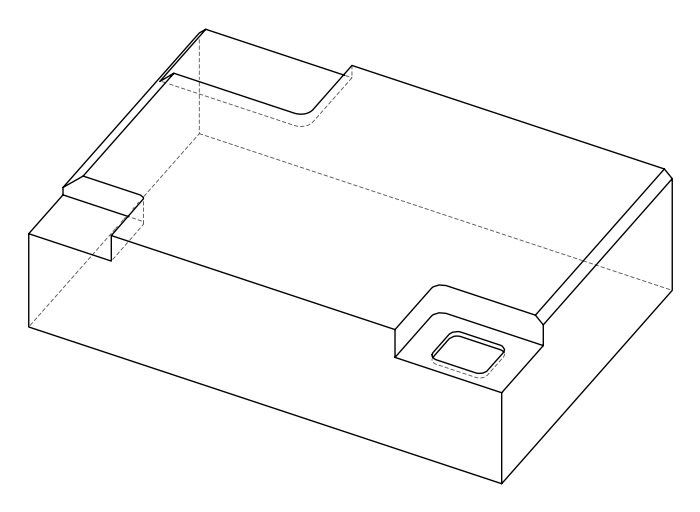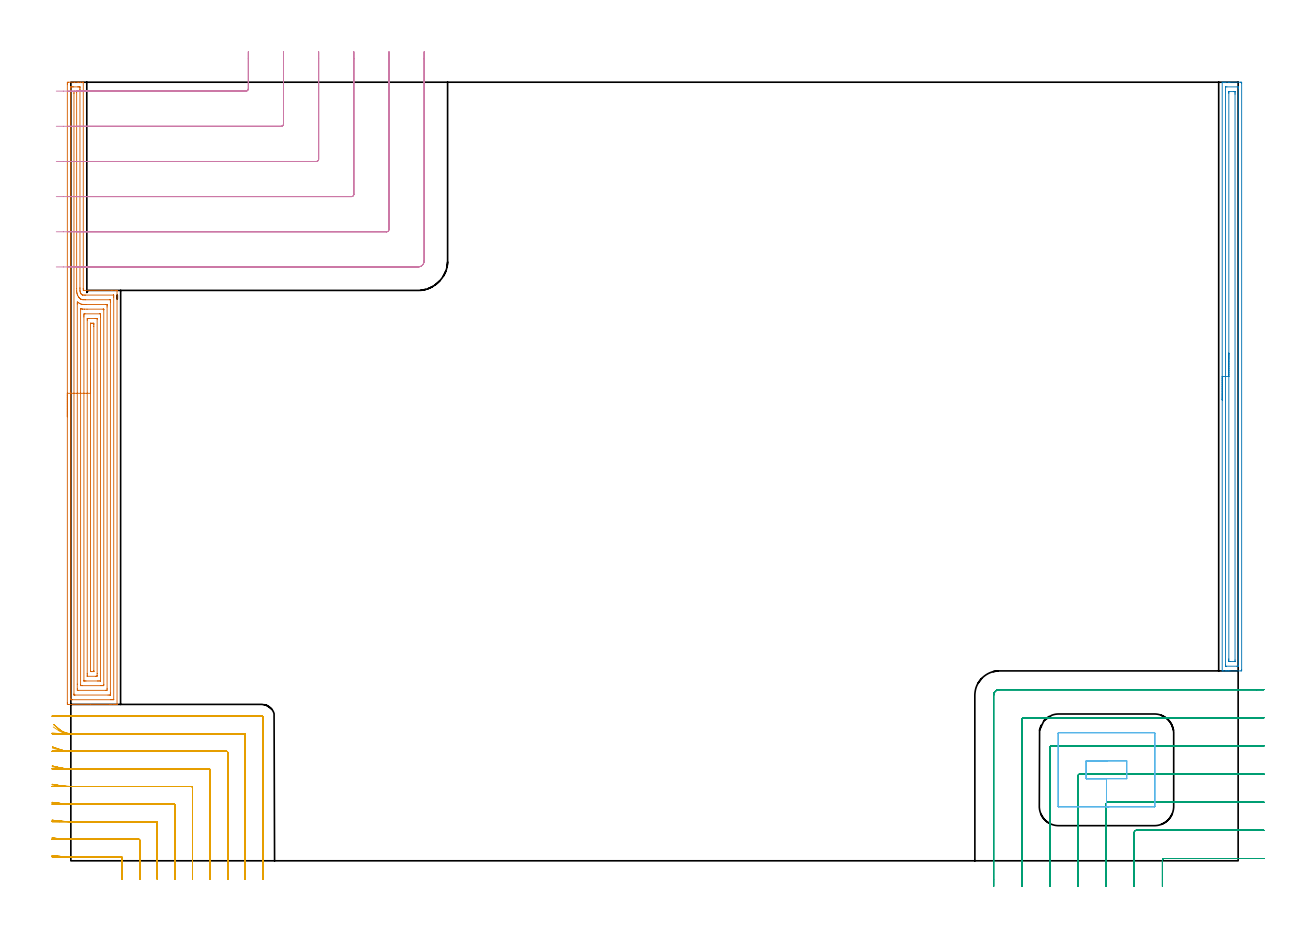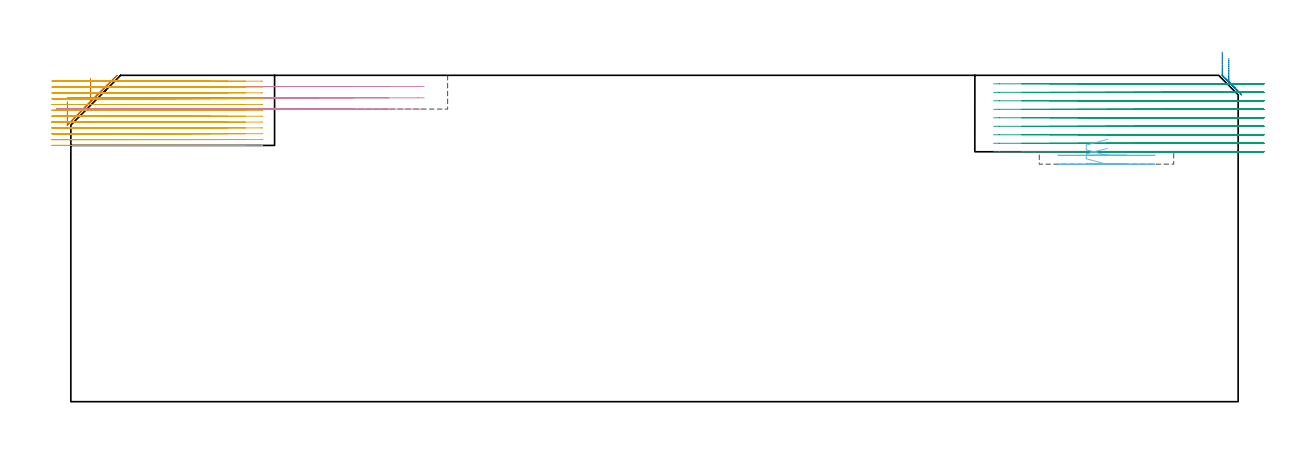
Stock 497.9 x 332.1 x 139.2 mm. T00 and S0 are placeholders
(PLAN: 6 operations, 4 tool changes, 69.4 min)
(1 AREA_MILL | FG_CHAMFER_SURFACE | UGT0205_001 | 13.74 min | 59987 mm3)
(2 AREA_MILL_1 | FG_CHAMFER_SURFACE_1 | UGT0205_001 | 6.26 min | 8822 mm3)
(3 MILL_CORNER_NOTCH_RECTANGULAR | CORNER_NOTCH_RECTANGULAR | NXT0201_012 | Follow Part, ap 4, ae 75% | 17.68 min | 295629 mm3)
(4 MILL_CORNER_NOTCH_RECTANGULAR_1 | CORNER_NOTCH_RECTANGULAR_1 | UGT0201_094 | Follow Part, ap 5, ae 75% | 6.58 min | 188552 mm3)
(5 MILL_CORNER_NOTCH_RECTANGULAR_2 | CORNER_NOTCH_RECTANGULAR_2 | NXT0201_013 | Follow Part, ap 2.5, ae 75% | 24.08 min | 171317 mm3)
(6 MILL_RECTANGULAR_POCKET | POCKET_RECTANGULAR_STRAIGHT | NXT0201_012 | Follow Part, ap 4, ae 75% | 1.05 min | 14158 mm3)
(TOOL UGT0205_001 | Chamfer Mill 20 x 3 x 45 deg. | D20 FL50 Z2)
(TOOL NXT0201_012 | ENDMILL 16mm [2P460-1600-NA 1630] | D16 FL38 Z6)
(TOOL UGT0201_094 | End mill 20 mm | D20 FL38 Z4)
(TOOL NXT0201_013 | ENDMILL 10mm | D10 FL30 Z4)
(OP 1 AREA_MILL)
G17 G21 G94 G90
T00 M6
G54
G17 G0 G90 X-1.5 Y189.4 S1061 M3
G43 Z149.2 H0
Z128.
G94 G1 Y189.438 Z127.128 F250.
Y189.552 Z126.263
Y189.741 Z125.412
Y190.003 Z124.58
Y190.337 Z123.774
Y190.74 Z123.
Y191.208 Z122.264
Y191.74 Z121.572
Y192.329 Z120.929
Y192.972 Z120.34
Y193.664 Z119.808
Y194.4 Z119.34
Y195.174 Z118.937
Y195.98 Z118.603
Y196.812 Z118.341
Y197.664 Z118.152
Y198.528 Z118.038
Y199.4 Z118.
Y331.065
X-1.499 Y331.494 Z118.001
X-1.495 Y331.952 Z118.003
X-1.491 Y332.091 Z118.005
X-1.042 Y332.1 Z118.454
X1.604 Z121.098
X3.051 Z122.548
X3.368 Z122.863
X4.001 Z123.5
X5.131 Z124.631
X5.18 Y332.098 Z124.679
X5.297 Y332.09 Z124.789
X5.3 Y331.94 Z124.8
Y244.026
X5.307 Y243.976 Z124.793
X5.304 Y243.956 Z124.796
X5.3 Y243.888 Z124.8
Y243.3
X17.478 Z136.974
X18.996 Z138.494
X19.683 Z139.18
X19.691 Y243.297 Z139.187
X19.702 Y243.29 Z139.198
X19.7 Y243.146 Z139.2
Y66.857
X19.705 Y66.71 Z139.195
X19.694 Y66.708 Z139.185
X19.371 Y66.7 Z138.87
X18.993 Z138.493
X18.36 Z137.855
X17.162 Z136.658
X16.596 Z136.09
X8.378 Z127.875
X-1.252 Z118.246
X-1.326 Y66.701 Z118.171
X-1.492 Y66.71 Z118.006
X-1.499 Y66.876 Z117.999
X-1.5 Y67.306 Z118.
Y199.4
X-0.086 Z119.414
X-0.085 Y329.913 Z119.415
X-0.084 Y330.015 Z119.416
X-0.082 Y330.065 Z119.418
X-0.08 Y330.083 Z119.42
X-0.051 Y330.09 Z119.449
X0.337 Y330.098 Z119.837
X0.722 Y330.099 Z120.222
X1.217 Y330.1 Z120.717
X2.981 Z122.481
X3.368 Y330.099 Z122.868
X3.866 Y330.096 Z123.366
X3.877 Y330.09 Z123.377
X3.88 Y330.082 Z123.38
X3.884 Y329.709 Z123.384
X3.885 Y329.184 Z123.385
X3.886 Y328.816 Z123.386
Y244.394
X3.887 Y244.026 Z123.387
X3.892 Y243.496 Z123.392
X3.898 Y243.134 Z123.398
X3.928 Y242.856 Z123.428
X4.018 Y242.475 Z123.518
X4.108 Y242.241 Z123.608
X4.249 Y241.975 Z123.749
X4.393 Y241.778 Z123.893
X4.529 Y241.636 Z124.029
X4.691 Y241.506 Z124.191
X4.804 Y241.438 Z124.304
X4.997 Y241.349 Z124.497
X5.131 Y241.319 Z124.631
X5.167 Y241.312 Z124.667
X6.013 Y241.301 Z125.513
X6.061 Y241.3 Z125.561
X18.113 Y241.299 Z137.613
X18.211 Y241.297 Z137.711
X18.26 Y241.293 Z137.76
X18.278 Y241.29 Z137.778
X18.279 Y241.276 Z137.779
X18.285 Y240.532 Z137.785
X18.286 Y240.456 Z137.786
X18.285 Y68.887 Z137.785
X18.284 Y68.785 Z137.784
X18.281 Y68.735 Z137.781
X18.28 Y68.717 Z137.78
X18.251 Y68.71 Z137.751
X17.863 Y68.702 Z137.363
X17.478 Y68.701 Z136.978
X16.983 Y68.7 Z136.483
X0.722 Y68.701 Z120.222
X0.224 Y68.703 Z119.724
X0.016 Y68.71 Z119.516
X-0.079 Y68.723 Z119.421
X-0.085 Y69.015 Z119.415
Y69.091
X-0.086 Y199.4 Z119.414
X1.328 Z120.828
X1.329 Y327.309 Z120.829
X1.331 Y327.923 Z120.831
X1.334 Y328.062 Z120.834
X1.335 Y328.088 Z120.835
X1.372 Y328.093 Z120.872
X1.431 Y328.098 Z120.931
X2.413 Y328.099 Z121.913
X2.45 Y328.094 Z121.95
X2.462 Y328.09 Z121.962
X2.465 Y328.078 Z121.965
X2.469 Y328.032 Z121.969
X2.471 Y327.938 Z121.971
X2.472 Y327.923 Z121.972
X2.471 Y244.041 Z121.971
X2.476 Y243.143 Z121.976
X2.477 Y243.134 Z121.977
X2.486 Y242.913 Z121.986
X2.582 Y242.241 Z122.082
X2.609 Y242.116 Z122.109
X2.721 Y241.683 Z122.221
X2.842 Y241.349 Z122.342
X2.932 Y241.131 Z122.432
X3.199 Y240.627 Z122.699
X3.318 Y240.456 Z122.818
X3.368 Y240.39 Z122.868
X3.473 Y240.26 Z122.973
X3.718 Y239.996 Z123.218
X3.934 Y239.814 Z123.434
X4.191 Y239.623 Z123.691
X4.249 Y239.588 Z123.749
X4.293 Y239.564 Z123.793
X4.66 Y239.414 Z124.16
X4.91 Y239.349 Z124.41
X5.131 Y239.319 Z124.631
X5.382 Y239.31 Z124.882
X6.013 Y239.302 Z125.513
X6.273 Y239.301 Z125.773
X16.596 Y239.299 Z136.096
X16.86 Y239.297 Z136.36
X16.867 Y239.29 Z136.367
X16.869 Y239.288 Z136.369
X16.871 Y238.671 Z136.371
Y238.393
Y71.491
X16.868 Y70.877 Z136.368
X16.866 Y70.738 Z136.366
X16.865 Y70.712 Z136.365
X16.828 Y70.707 Z136.328
X16.769 Y70.702 Z136.269
X16.596 Y70.701 Z136.096
X15.889 Y70.7 Z135.389
X1.777 Y70.701 Z121.277
X1.604 Y70.704 Z121.104
X1.43 Y70.71 Z120.93
X1.335 Y70.719 Z120.835
X1.332 Y70.784 Z120.832
X1.33 Y70.877 Z120.83
X1.329 Y71.155 Z120.829
X1.328 Y199.4 Z120.828
X2.743 Z122.243
Y237.518
X2.745 Y237.779 Z122.245
X2.75 Y238.404 Z122.25
X3.368 Y237.976 Z122.868
X3.659 Y237.779 Z123.159
X4.249 Y237.5 Z123.749
X4.639 Y237.384 Z124.139
X5.131 Y237.319 Z124.631
X5.597 Y237.307 Z125.097
X6.013 Y237.303 Z125.513
X6.486 Y237.3 Z125.986
X14.832 Z134.332
X15.307 Y237.298 Z134.807
X15.427 Y237.292 Z134.927
X15.45 Y237.289 Z134.95
X15.452 Y237.247 Z134.952
X15.455 Y237.148 Z134.955
X15.457 Y236.886 Z134.957
Y236.254
X15.456 Y73.554 Z134.956
X15.453 Y72.926 Z134.953
X15.45 Y72.721 Z134.95
X15.254 Y72.71 Z134.754
X14.832 Y72.701 Z134.332
X14.794 Y72.7 Z134.294
X3.329 Z122.829
X2.939 Y72.706 Z122.439
X2.751 Y72.71 Z122.251
X2.749 Y72.819 Z122.249
X2.744 Y73.293 Z122.244
X2.743 Y75.339 Z122.243
Y199.4
X4.157 Z123.657
X4.158 Y235.194 Z123.658
X4.159 Y235.288 Z123.659
X4.164 Y235.463 Z123.664
X4.249 Y235.446 Z123.749
X4.555 Y235.387 Z124.055
X4.897 Y235.338 Z124.397
X5.131 Y235.319 Z124.631
X5.813 Y235.304 Z125.313
X6.895 Y235.3 Z126.395
X13.754 Y235.299 Z133.254
X13.951 Y235.296 Z133.451
X14.015 Y235.293 Z133.515
X14.034 Y235.291 Z133.534
X14.037 Y235.256 Z133.537
X14.04 Y235.194 Z133.54
X14.042 Y235.101 Z133.542
X14.043 Y235.007 Z133.543
Y75.246
X14.041 Y75.152 Z133.541
X14.036 Y74.965 Z133.536
X14.023 Y74.71 Z133.523
X13.951 Y74.707 Z133.451
X13.698 Y74.702 Z133.198
X13.069 Y74.7 Z132.569
X12.818 Z132.318
X4.88 Y74.701 Z124.38
X4.249 Y74.708 Z123.749
X4.166 Y74.71 Z123.666
X4.16 Y75.058 Z123.66
X4.158 Y75.245 Z123.658
X4.157 Y199.4 Z123.657
X5.571 Z125.071
Y231.978
X5.573 Y232.423 Z125.073
X5.577 Y232.865 Z125.077
X5.585 Y233.294 Z125.085
X6.029 Y233.3 Z125.529
X12.203 Z131.703
X12.607 Y233.29 Z132.107
X12.622 Y233.159 Z132.122
X12.626 Y232.872 Z132.126
X12.628 Y232.423 Z132.128
X12.629 Y231.976 Z132.129
X12.628 Y76.9 Z132.128
X12.627 Y76.789 Z132.127
X12.624 Y76.734 Z132.124
X12.622 Y76.713 Z132.122
X12.598 Y76.708 Z132.098
X12.187 Y76.703 Z131.687
X11.724 Y76.7 Z131.224
X11.305 Z130.805
X6.432 Z125.932
X6.013 Y76.704 Z125.513
X5.595 Y76.71 Z125.095
X5.577 Y76.713 Z125.077
X5.575 Y76.73 Z125.075
X5.573 Y76.776 Z125.073
X5.572 Y76.856 Z125.072
X5.571 Y76.975 Z125.071
Y199.4
X6.985 Z126.485
Y230.638
X6.988 Y231.039 Z126.488
X6.991 Y231.239 Z126.491
X6.992 Y231.281 Z126.492
X7.031 Y231.29 Z126.531
X7.127 Y231.296 Z126.627
X7.777 Y231.299 Z127.277
X8.005 Y231.3 Z127.505
X10.423 Z129.923
X10.651 Z130.151
X11.138 Y231.296 Z130.638
X11.194 Y231.293 Z130.694
X11.208 Y231.29 Z130.708
X11.21 Y231.278 Z130.71
X11.212 Y231.237 Z130.712
X11.214 Y231.068 Z130.714
X11.215 Y79.893 Z130.715
X11.214 Y79.002 Z130.714
X11.212 Y78.909 Z130.712
X11.208 Y78.719 Z130.708
X10.836 Y78.707 Z130.336
X10.628 Y78.701 Z130.128
X7.102 Y78.7 Z126.602
X7.032 Y78.702 Z126.532
X7.015 Y78.705 Z126.515
X7.001 Y78.709 Z126.501
X6.992 Y78.733 Z126.492
X6.988 Y78.815 Z126.488
X6.987 Y78.909 Z126.487
X6.985 Y79.711 Z126.485
Y79.802
Y199.4
X8.399 Z127.899
X8.4 Y229.116 Z127.9
X8.401 Y229.203 Z127.901
X8.404 Y229.273 Z127.904
X8.406 Y229.288 Z127.906
X8.412 Y229.291 Z127.912
X8.439 Y229.295 Z127.939
X8.659 Y229.298 Z128.159
X9.1 Y229.299 Z128.6
X9.541 Y229.294 Z129.041
X9.688 Y229.29 Z129.188
X9.794 Y229.281 Z129.294
X9.796 Y229.116 Z129.296
X9.799 Y228.853 Z129.299
X9.8 Y228.591 Z129.3
Y227.961
Y81.062
X9.799 Y80.887 Z129.299
X9.795 Y80.747 Z129.295
X9.793 Y80.71 Z129.293
X9.786 Y80.707 Z129.286
X9.76 Y80.704 Z129.26
X9.541 Y80.7 Z129.041
X8.653 Z128.153
X8.443 Y80.71 Z127.943
X8.406 Y80.718 Z127.906
X8.403 Y80.743 Z127.903
X8.401 Y80.773 Z127.901
X8.4 Y80.806 Z127.9
Y80.957
X8.399 Y199.4 Z127.899
X8.4 Y200.272 Z127.938
Y201.136 Z128.051
Y201.988 Z128.24
Y202.82 Z128.503
Y203.626 Z128.836
Y204.4 Z129.239
Y205.136 Z129.708
Y205.828 Z130.239
Y206.471 Z130.828
Y207.06 Z131.472
Y207.592 Z132.164
Y208.06 Z132.9
Y208.463 Z133.673
Y208.797 Z134.479
Y209.059 Z135.311
Y209.248 Z136.163
Y209.362 Z137.028
Y209.4 Z137.9
G0 Z149.2
M5
M2
(OP 2 AREA_MILL_1)
G17 G21 G94 G90
T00 M6
G54
G17 G0 G90 X491.1 Y196.55 S1061 M3
G43 Z149.2 H0
G94 G1 Y196.588 Z148.328 F250.
Y196.702 Z147.464
Y196.891 Z146.612
Y197.153 Z145.78
Y197.487 Z144.974
Y197.89 Z144.2
Y198.358 Z143.464
Y198.89 Z142.772
Y199.479 Z142.129
Y200.122 Z141.54
Y200.814 Z141.008
Y201.55 Z140.54
Y202.324 Z140.137
Y203.13 Z139.803
Y203.962 Z139.541
Y204.814 Z139.352
Y205.678 Z139.238
Y206.55 Z139.2
Y331.941
X491.103 Y332.09 Z139.188
X491.148 Y332.093 Z139.144
X491.518 Y332.1 Z138.781
X491.94 Z138.359
X492.577 Z137.718
X493.786 Z136.511
X494.359 Z135.935
X498.814 Z131.483
X499.103 Y332.098 Z131.194
X499.392 Y332.09 Z130.906
X499.399 Y331.801 Z130.899
X499.4 Y81.606 Z130.9
X499.397 Y81.296 Z130.902
X499.391 Y81.01 Z130.906
X499.101 Y81. Z131.196
X494.359 Z135.935
X493.786 Z136.511
X493.468 Z136.828
X492.895 Z137.401
X492.577 Z137.718
X491.518 Z138.781
X491.148 Y81.007 Z139.144
X491.103 Y81.01 Z139.188
X491.1 Y81.159 Z139.2
Y206.55
X492.514 Z137.786
X492.515 Y329.835 Z137.785
X492.516 Y329.96 Z137.784
X492.519 Y330.043 Z137.781
X492.523 Y330.092 Z137.777
X492.529 Y330.093 Z137.771
X492.577 Y330.096 Z137.723
X493.078 Y330.1 Z137.222
X497.535 Y330.099 Z132.765
X497.923 Y330.092 Z132.377
X497.972 Y330.09 Z132.328
X497.98 Y329.897 Z132.32
X497.984 Y329.772 Z132.316
X497.985 Y329.71 Z132.315
X497.986 Y329.647 Z132.314
X497.985 Y83.265 Z132.315
X497.984 Y83.14 Z132.316
X497.981 Y83.057 Z132.319
X497.977 Y83.008 Z132.323
X497.971 Y83.007 Z132.329
X497.923 Y83.004 Z132.377
X497.422 Y83. Z132.878
X492.965 Y83.002 Z137.335
X492.577 Y83.008 Z137.723
X492.528 Y83.01 Z137.772
X492.52 Y83.203 Z137.78
X492.516 Y83.328 Z137.784
X492.515 Y83.391 Z137.785
X492.514 Y83.453 Z137.786
Y206.55
X493.928 Z136.372
X493.929 Y327.463 Z136.371
X493.93 Y327.925 Z136.37
X493.933 Y328.032 Z136.367
X493.935 Y328.077 Z136.365
X494.009 Y328.09 Z136.291
X494.186 Y328.098 Z136.114
X496.141 Y328.1 Z134.159
X496.316 Y328.099 Z133.984
X496.433 Y328.096 Z133.867
X496.526 Y328.09 Z133.774
X496.565 Y328.084 Z133.735
X496.567 Y328.067 Z133.733
X496.569 Y327.925 Z133.731
X496.571 Y327.494 Z133.729
X496.572 Y327.032 Z133.728
X496.571 Y85.637 Z133.729
X496.57 Y85.175 Z133.73
X496.567 Y85.068 Z133.733
X496.565 Y85.023 Z133.735
X496.491 Y85.01 Z133.809
X496.314 Y85.002 Z133.986
X494.359 Y85. Z135.941
X494.184 Y85.001 Z136.116
X494.067 Y85.004 Z136.233
X493.974 Y85.01 Z136.326
X493.935 Y85.016 Z136.365
X493.933 Y85.033 Z136.367
X493.931 Y85.175 Z136.369
X493.929 Y85.606 Z136.371
X493.928 Y86.068 Z136.372
Y206.55
Y207.422 Z136.41
Y208.286 Z136.523
Y209.138 Z136.712
Y209.97 Z136.975
Y210.776 Z137.308
Y211.55 Z137.711
Y212.286 Z138.18
Y212.978 Z138.711
Y213.621 Z139.3
Y214.21 Z139.944
Y214.742 Z140.636
Y215.21 Z141.372
Y215.613 Z142.145
Y215.947 Z142.951
Y216.209 Z143.783
Y216.398 Z144.635
Y216.512 Z145.5
Y216.55 Z146.372
G0 Z149.2
M5
M2
(OP 3 MILL_CORNER_NOTCH_RECTANGULAR)
G17 G21 G94 G90
T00 M6
G54
G17 G0 G90 X508.9 Y1. S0 M3
G43 Z149.2 H1
Z135.578
G94 G1 X505.9 F250.
X466.394 F500.
G3 X465.6 Y0.206 R0.8
G1 Y-8.
Y-11. F250.
G0 Z149.2
X508.9 Y13.
Z135.578
G1 X505.9
X454.394 F500.
G3 X453.6 Y12.206 R0.8
G1 Y-8.
Y-11. F250.
G0 Z149.2
X508.9 Y25.
Z135.578
G1 X505.9
X442.394 F500.
G3 X441.6 Y24.206 R0.8
G1 Y-8.
Y-11. F250.
G0 Z149.2
X508.9 Y37.
Z135.578
G1 X505.9
X430.395 F500.
G3 X429.6 Y36.205 R0.8
G1 Y-8.
Y-11. F250.
G0 Z149.2
X508.9 Y49.
Z135.578
G1 X505.9
X418.395 F500.
G3 X417.6 Y48.205 R0.8
G1 Y-8.
Y-11. F250.
G0 Z149.2
X508.9 Y61.
Z135.578
G1 X505.9
X406.395 F500.
G3 X405.6 Y60.205 R0.8
G1 Y-8.
Y-11. F250.
G0 Z149.2
X508.9 Y73.
Z135.578
G1 X505.9
X396. F500.
G3 X393.6 Y70.6 R2.4
G1 Y-8.
Y-11. F250.
G0 Z149.2
X508.9 Y1.
Z131.955
G1 X505.9
X466.394 F500.
G3 X465.6 Y0.206 R0.8
G1 Y-8.
Y-11. F250.
G0 Z149.2
X508.9 Y13.
Z131.955
G1 X505.9
X454.394 F500.
G3 X453.6 Y12.206 R0.8
G1 Y-8.
Y-11. F250.
G0 Z149.2
X508.9 Y25.
Z131.955
G1 X505.9
X442.394 F500.
G3 X441.6 Y24.206 R0.8
G1 Y-8.
Y-11. F250.
G0 Z149.2
X508.9 Y37.
Z131.955
G1 X505.9
X430.395 F500.
G3 X429.6 Y36.205 R0.8
G1 Y-8.
Y-11. F250.
G0 Z149.2
X508.9 Y49.
Z131.955
G1 X505.9
X418.395 F500.
G3 X417.6 Y48.205 R0.8
G1 Y-8.
Y-11. F250.
G0 Z149.2
X508.9 Y61.
Z131.955
G1 X505.9
X406.395 F500.
G3 X405.6 Y60.205 R0.8
G1 Y-8.
Y-11. F250.
G0 Z149.2
X508.9 Y73.
Z131.955
G1 X505.9
X396. F500.
G3 X393.6 Y70.6 R2.4
G1 Y-8.
Y-11. F250.
G0 Z149.2
X508.9 Y1.
Z128.333
G1 X505.9
X466.394 F500.
G3 X465.6 Y0.206 R0.8
G1 Y-8.
Y-11. F250.
G0 Z149.2
X508.9 Y13.
Z128.333
G1 X505.9
X454.394 F500.
G3 X453.6 Y12.206 R0.8
G1 Y-8.
Y-11. F250.
G0 Z149.2
X508.9 Y25.
Z128.333
G1 X505.9
X442.394 F500.
G3 X441.6 Y24.206 R0.8
G1 Y-8.
Y-11. F250.
G0 Z149.2
X508.9 Y37.
Z128.333
G1 X505.9
X430.395 F500.
G3 X429.6 Y36.205 R0.8
G1 Y-8.
Y-11. F250.
G0 Z149.2
X508.9 Y49.
Z128.333
G1 X505.9
X418.395 F500.
G3 X417.6 Y48.205 R0.8
G1 Y-8.
Y-11. F250.
G0 Z149.2
X508.9 Y61.
Z128.333
G1 X505.9
X406.395 F500.
G3 X405.6 Y60.205 R0.8
G1 Y-8.
Y-11. F250.
G0 Z149.2
X508.9 Y73.
Z128.333
G1 X505.9
X396. F500.
G3 X393.6 Y70.6 R2.4
G1 Y-8.
Y-11. F250.
G0 Z149.2
X508.9 Y1.
Z124.711
G1 X505.9
X466.394 F500.
G3 X465.6 Y0.206 R0.8
G1 Y-8.
Y-11. F250.
G0 Z149.2
X508.9 Y13.
Z124.711
G1 X505.9
X454.394 F500.
G3 X453.6 Y12.206 R0.8
G1 Y-8.
Y-11. F250.
G0 Z149.2
X508.9 Y25.
Z124.711
G1 X505.9
X442.394 F500.
G3 X441.6 Y24.206 R0.8
G1 Y-8.
Y-11. F250.
G0 Z149.2
X508.9 Y37.
Z124.711
G1 X505.9
X430.395 F500.
G3 X429.6 Y36.205 R0.8
G1 Y-8.
Y-11. F250.
G0 Z149.2
X508.9 Y49.
Z124.711
G1 X505.9
X418.395 F500.
G3 X417.6 Y48.205 R0.8
G1 Y-8.
Y-11. F250.
G0 Z149.2
X508.9 Y61.
Z124.711
G1 X505.9
X406.395 F500.
G3 X405.6 Y60.205 R0.8
G1 Y-8.
Y-11. F250.
G0 Z149.2
X508.9 Y73.
Z124.711
G1 X505.9
X396. F500.
G3 X393.6 Y70.6 R2.4
G1 Y-8.
Y-11. F250.
G0 Z149.2
X508.9 Y1.
Z121.089
G1 X505.9
X466.394 F500.
G3 X465.6 Y0.206 R0.8
G1 Y-8.
Y-11. F250.
G0 Z149.2
X508.9 Y13.
Z121.089
G1 X505.9
X454.394 F500.
G3 X453.6 Y12.206 R0.8
G1 Y-8.
Y-11. F250.
G0 Z149.2
X508.9 Y25.
Z121.089
G1 X505.9
X442.394 F500.
G3 X441.6 Y24.206 R0.8
G1 Y-8.
Y-11. F250.
G0 Z149.2
X508.9 Y37.
Z121.089
G1 X505.9
X430.395 F500.
G3 X429.6 Y36.205 R0.8
G1 Y-8.
Y-11. F250.
G0 Z149.2
X508.9 Y49.
Z121.089
G1 X505.9
X418.395 F500.
G3 X417.6 Y48.205 R0.8
G1 Y-8.
Y-11. F250.
G0 Z149.2
X508.9 Y61.
Z121.089
G1 X505.9
X406.395 F500.
G3 X405.6 Y60.205 R0.8
G1 Y-8.
Y-11. F250.
G0 Z149.2
X508.9 Y73.
Z121.089
G1 X505.9
X396. F500.
G3 X393.6 Y70.6 R2.4
G1 Y-8.
Y-11. F250.
G0 Z149.2
X508.9 Y1.
Z117.467
G1 X505.9
X466.394 F500.
G3 X465.6 Y0.206 R0.8
G1 Y-8.
Y-11. F250.
G0 Z149.2
X508.9 Y13.
Z117.467
G1 X505.9
X454.394 F500.
G3 X453.6 Y12.206 R0.8
G1 Y-8.
Y-11. F250.
G0 Z149.2
X508.9 Y25.
Z117.467
G1 X505.9
X442.394 F500.
G3 X441.6 Y24.206 R0.8
G1 Y-8.
Y-11. F250.
G0 Z149.2
X508.9 Y37.
Z117.467
G1 X505.9
X430.395 F500.
G3 X429.6 Y36.205 R0.8
G1 Y-8.
Y-11. F250.
G0 Z149.2
X508.9 Y49.
Z117.467
G1 X505.9
X418.395 F500.
G3 X417.6 Y48.205 R0.8
G1 Y-8.
Y-11. F250.
G0 Z149.2
X508.9 Y61.
Z117.467
G1 X505.9
X406.395 F500.
G3 X405.6 Y60.205 R0.8
G1 Y-8.
Y-11. F250.
G0 Z149.2
X508.9 Y73.
Z117.467
G1 X505.9
X396. F500.
G3 X393.6 Y70.6 R2.4
G1 Y-8.
Y-11. F250.
G0 Z149.2
X508.9 Y1.
Z113.844
G1 X505.9
X466.394 F500.
G3 X465.6 Y0.206 R0.8
G1 Y-8.
Y-11. F250.
G0 Z149.2
X508.9 Y13.
Z113.844
G1 X505.9
X454.394 F500.
G3 X453.6 Y12.206 R0.8
G1 Y-8.
Y-11. F250.
G0 Z149.2
X508.9 Y25.
Z113.844
G1 X505.9
X442.394 F500.
G3 X441.6 Y24.206 R0.8
G1 Y-8.
Y-11. F250.
G0 Z149.2
X508.9 Y37.
Z113.844
G1 X505.9
X430.395 F500.
G3 X429.6 Y36.205 R0.8
G1 Y-8.
Y-11. F250.
G0 Z149.2
X508.9 Y49.
Z113.844
G1 X505.9
X418.395 F500.
G3 X417.6 Y48.205 R0.8
G1 Y-8.
Y-11. F250.
G0 Z149.2
X508.9 Y61.
Z113.844
G1 X505.9
X406.395 F500.
G3 X405.6 Y60.205 R0.8
G1 Y-8.
Y-11. F250.
G0 Z149.2
X508.9 Y73.
Z113.844
G1 X505.9
X396. F500.
G3 X393.6 Y70.6 R2.4
G1 Y-8.
Y-11. F250.
G0 Z149.2
X508.9 Y1.
Z110.222
G1 X505.9
X466.394 F500.
G3 X465.6 Y0.206 R0.8
G1 Y-8.
Y-11. F250.
G0 Z149.2
X508.9 Y13.
Z110.222
G1 X505.9
X454.394 F500.
G3 X453.6 Y12.206 R0.8
G1 Y-8.
Y-11. F250.
G0 Z149.2
X508.9 Y25.
Z110.222
G1 X505.9
X442.394 F500.
G3 X441.6 Y24.206 R0.8
G1 Y-8.
Y-11. F250.
G0 Z149.2
X508.9 Y37.
Z110.222
G1 X505.9
X430.395 F500.
G3 X429.6 Y36.205 R0.8
G1 Y-8.
Y-11. F250.
G0 Z149.2
X508.9 Y49.
Z110.222
G1 X505.9
X418.395 F500.
G3 X417.6 Y48.205 R0.8
G1 Y-8.
Y-11. F250.
G0 Z149.2
X508.9 Y61.
Z110.222
G1 X505.9
X406.395 F500.
G3 X405.6 Y60.205 R0.8
G1 Y-8.
Y-11. F250.
G0 Z149.2
X508.9 Y73.
Z110.222
G1 X505.9
X396. F500.
G3 X393.6 Y70.6 R2.4
G1 Y-8.
Y-11. F250.
G0 Z149.2
X508.9 Y1.
Z106.6
G1 X505.9
X466.394 F500.
G3 X465.6 Y0.206 R0.8
G1 Y-8.
Y-11. F250.
G0 Z149.2
X508.9 Y13.
Z106.6
G1 X505.9
X454.394 F500.
G3 X453.6 Y12.206 R0.8
G1 Y-8.
Y-11. F250.
G0 Z149.2
X508.9 Y25.
Z106.6
G1 X505.9
X442.394 F500.
G3 X441.6 Y24.206 R0.8
G1 Y-8.
Y-11. F250.
G0 Z149.2
X508.9 Y37.
Z106.6
G1 X505.9
X430.395 F500.
G3 X429.6 Y36.205 R0.8
G1 Y-8.
Y-11. F250.
G0 Z149.2
X508.9 Y49.
Z106.6
G1 X505.9
X418.395 F500.
G3 X417.6 Y48.205 R0.8
G1 Y-8.
Y-11. F250.
G0 Z149.2
X508.9 Y61.
Z106.6
G1 X505.9
X406.395 F500.
G3 X405.6 Y60.205 R0.8
G1 Y-8.
Y-11. F250.
G0 Z149.2
X508.9 Y73.
Z106.6
G1 X505.9
X396. F500.
G3 X393.6 Y70.6 R2.4
G1 Y-8.
Y-11. F250.
G0 Z149.2
M5
M2
(OP 4 MILL_CORNER_NOTCH_RECTANGULAR_1)
G17 G21 G94 G90
T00 M6
G54
G17 G0 G90 X2.3 Y328.3 S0 M3
G43 Z149.2 H0
Z134.4
G94 G1 X5.3 F250.
X74.707 F500.
G3 X75.7 Y329.293 R1.
G1 Y342.1
Y345.1 F250.
G0 Z149.2
X2.3 Y313.3
Z134.4
G1 X5.3
X89.706 F500.
G3 X90.7 Y314.294 R1.
G1 Y342.1
Y345.1 F250.
G0 Z149.2
X2.3 Y298.3
Z134.4
G1 X5.3
X104.706 F500.
G3 X105.7 Y299.294 R1.
G1 Y342.1
Y345.1 F250.
G0 Z149.2
X2.3 Y283.3
Z134.4
G1 X5.3
X119.706 F500.
G3 X120.7 Y284.294 R1.
G1 Y342.1
Y345.1 F250.
G0 Z149.2
X2.3 Y268.3
Z134.4
G1 X5.3
X134.705 F500.
G3 X135.7 Y269.295 R1.
G1 Y342.1
Y345.1 F250.
G0 Z149.2
X2.3 Y253.3
Z134.4
G1 X5.3
X148.1 F500.
G3 X150.7 Y255.9 R2.6
G1 Y342.1
Y345.1 F250.
G0 Z149.2
X-1.4 Y328.3
Z129.6
G1 X1.6
X74.707 F500.
G3 X75.7 Y329.293 R1.
G1 Y342.1
Y345.1 F250.
G0 Z149.2
X-1.4 Y313.3
Z129.6
G1 X1.6
X89.706 F500.
G3 X90.7 Y314.294 R1.
G1 Y342.1
Y345.1 F250.
G0 Z149.2
X-1.4 Y298.3
Z129.6
G1 X1.6
X104.706 F500.
G3 X105.7 Y299.294 R1.
G1 Y342.1
Y345.1 F250.
G0 Z149.2
X-1.4 Y283.3
Z129.6
G1 X1.6
X119.706 F500.
G3 X120.7 Y284.294 R1.
G1 Y342.1
Y345.1 F250.
G0 Z149.2
X-1.4 Y268.3
Z129.6
G1 X1.6
X134.705 F500.
G3 X135.7 Y269.295 R1.
G1 Y342.1
Y345.1 F250.
G0 Z149.2
X-1.4 Y253.3
Z129.6
G1 X1.6
X148.1 F500.
G3 X150.7 Y255.9 R2.6
G1 Y342.1
Y345.1 F250.
G0 Z149.2
X-6.199 Y328.3
Z124.8
G1 X-3.199
X74.707 F500.
G3 X75.7 Y329.293 R1.
G1 Y342.1
Y345.1 F250.
G0 Z149.2
X-6.199 Y313.3
Z124.8
G1 X-3.199
X89.706 F500.
G3 X90.7 Y314.293 R1.
G1 Y342.1
Y345.1 F250.
G0 Z149.2
X-6.199 Y298.3
Z124.8
G1 X-3.199
X104.706 F500.
G3 X105.7 Y299.294 R1.
G1 Y342.1
Y345.1 F250.
G0 Z149.2
X-6.199 Y283.3
Z124.8
G1 X-3.199
X119.706 F500.
G3 X120.7 Y284.294 R1.
G1 Y342.1
Y345.1 F250.
G0 Z149.2
X-6.199 Y268.3
Z124.8
G1 X-3.199
X134.705 F500.
G3 X135.7 Y269.295 R1.
G1 Y342.1
Y345.1 F250.
G0 Z149.2
X-6.199 Y253.3
Z124.8
G1 X-3.199
X148.1 F500.
G3 X150.7 Y255.9 R2.6
G1 Y342.1
Y345.1 F250.
G0 Z149.2
M5
M2
(OP 5 MILL_CORNER_NOTCH_RECTANGULAR_2)
G17 G21 G94 G90
T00 M6
G54
G17 G0 G90 X21.9 Y-8. S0 M3
G43 Z149.2 H0
Z136.708
G94 G1 Y-5. F250.
Y1.205 F500.
G3 X21.405 Y1.7 R0.5
G1 X-0.011
G2 X-5. Y1.908 R60.
G1 X-7.99 Y2.157 F250.
G0 Z149.2
X29.4 Y-8.
Z136.708
G1 Y-5.
Y8.705 F500.
G3 X28.905 Y9.2 R0.5
G1 X-0.011
G2 X-5. Y9.438 R52.5
G1 X-7.986 Y9.723 F250.
G0 Z149.2
X36.9 Y-8.
Z136.708
G1 Y-5.
Y16.205 F500.
G3 X36.405 Y16.7 R0.5
G1 X-0.011
G2 X-5. Y16.977 R45.
G1 X-7.982 Y17.31 F250.
G0 Z149.2
X44.4 Y-8.
Z136.708
G1 Y-5.
Y23.704 F500.
G3 X43.904 Y24.2 R0.5
G1 X-0.011
G2 X-5. Y24.533 R37.5
G1 X-7.973 Y24.933 F250.
G0 Z149.2
X51.9 Y-8.
Z136.708
G1 Y-5.
Y31.204 F500.
G3 X51.404 Y31.7 R0.5
G1 X-0.011
G2 X-5. Y32.118 R30.
G1 X-7.958 Y32.617 F250.
G0 Z149.2
X59.4 Y-8.
Z136.708
G1 Y-5.
Y38.704 F500.
G3 X58.904 Y39.2 R0.5
G1 X-0.011
G2 X-5. Y39.76 R22.5
G1 X-7.925 Y40.425 F250.
G0 Z149.2
X66.9 Y-8.
Z136.708
G1 Y-5.
Y46.204 F500.
G3 X66.404 Y46.7 R0.5
G1 X-0.011
G2 X-5. Y47.554 R15.
G1 X-7.829 Y48.552 F250.
G0 Z149.2
X74.4 Y-8.
Z136.708
G1 Y-5.
Y53.704 F500.
G3 X73.904 Y54.2 R0.5
G1 X-0.011
G2 X-5. Y56.1 R7.5
G1 X-7.24 Y58.096 F250.
G0 Z149.2
X81.9 Y-8.
Z136.708
G1 Y-5.
Y61.204 F500.
G3 X81.404 Y61.7 R0.5
G1 X-0.011
X-3.011 F250.
G0 Z149.2
X21.9 Y-8.
Z134.217
G1 Y-5.
Y1.205 F500.
G3 X21.405 Y1.7 R0.5
G1 X-0.011
G2 X-5. Y1.908 R60.
G1 X-7.99 Y2.157 F250.
G0 Z149.2
X29.4 Y-8.
Z134.217
G1 Y-5.
Y8.705 F500.
G3 X28.905 Y9.2 R0.5
G1 X-0.011
G2 X-5. Y9.438 R52.5
G1 X-7.986 Y9.723 F250.
G0 Z149.2
X36.9 Y-8.
Z134.217
G1 Y-5.
Y16.205 F500.
G3 X36.405 Y16.7 R0.5
G1 X-0.011
G2 X-5. Y16.977 R45.
G1 X-7.982 Y17.31 F250.
G0 Z149.2
X44.4 Y-8.
Z134.217
G1 Y-5.
Y23.704 F500.
G3 X43.904 Y24.2 R0.5
G1 X-0.011
G2 X-5. Y24.533 R37.5
G1 X-7.973 Y24.933 F250.
G0 Z149.2
X51.9 Y-8.
Z134.217
G1 Y-5.
Y31.204 F500.
G3 X51.404 Y31.7 R0.5
G1 X-0.011
G2 X-5. Y32.118 R30.
G1 X-7.958 Y32.617 F250.
G0 Z149.2
X59.4 Y-8.
Z134.217
G1 Y-5.
Y38.704 F500.
G3 X58.904 Y39.2 R0.5
G1 X-0.011
G2 X-5. Y39.76 R22.5
G1 X-7.925 Y40.425 F250.
G0 Z149.2
X66.9 Y-8.
Z134.217
G1 Y-5.
Y46.204 F500.
G3 X66.404 Y46.7 R0.5
G1 X-0.011
G2 X-5. Y47.554 R15.
G1 X-7.829 Y48.552 F250.
G0 Z149.2
X74.4 Y-8.
Z134.217
G1 Y-5.
Y53.704 F500.
G3 X73.904 Y54.2 R0.5
G1 X-0.011
G2 X-5. Y56.1 R7.5
G1 X-7.24 Y58.096 F250.
G0 Z149.2
X81.9 Y-8.
Z134.217
G1 Y-5.
Y61.204 F500.
G3 X81.404 Y61.7 R0.5
G1 X-0.011
X-3.011 F250.
G0 Z149.2
X21.9 Y-8.
Z131.725
G1 Y-5.
Y1.205 F500.
G3 X21.405 Y1.7 R0.5
G1 X-0.011
G2 X-5. Y1.908 R60.
G1 X-7.99 Y2.157 F250.
G0 Z149.2
X29.4 Y-8.
Z131.725
G1 Y-5.
Y8.705 F500.
G3 X28.905 Y9.2 R0.5
G1 X-0.011
G2 X-5. Y9.438 R52.5
G1 X-7.986 Y9.723 F250.
G0 Z149.2
X36.9 Y-8.
Z131.725
G1 Y-5.
Y16.205 F500.
G3 X36.405 Y16.7 R0.5
G1 X-0.011
G2 X-5. Y16.977 R45.
G1 X-7.982 Y17.31 F250.
G0 Z149.2
X44.4 Y-8.
Z131.725
G1 Y-5.
Y23.704 F500.
G3 X43.904 Y24.2 R0.5
G1 X-0.011
G2 X-5. Y24.533 R37.5
G1 X-7.973 Y24.933 F250.
G0 Z149.2
X51.9 Y-8.
Z131.725
G1 Y-5.
Y31.204 F500.
G3 X51.404 Y31.7 R0.5
G1 X-0.011
G2 X-5. Y32.118 R30.
G1 X-7.958 Y32.617 F250.
G0 Z149.2
X59.4 Y-8.
Z131.725
G1 Y-5.
Y38.704 F500.
G3 X58.904 Y39.2 R0.5
G1 X-0.011
G2 X-5. Y39.76 R22.5
G1 X-7.925 Y40.425 F250.
G0 Z149.2
X66.9 Y-8.
Z131.725
G1 Y-5.
Y46.204 F500.
G3 X66.404 Y46.7 R0.5
G1 X-0.011
G2 X-5. Y47.554 R15.
G1 X-7.829 Y48.552 F250.
G0 Z149.2
X74.4 Y-8.
Z131.725
G1 Y-5.
Y53.704 F500.
G3 X73.904 Y54.2 R0.5
G1 X-0.011
G2 X-5. Y56.1 R7.5
G1 X-7.24 Y58.096 F250.
G0 Z149.2
X81.9 Y-8.
Z131.725
G1 Y-5.
Y61.204 F500.
G3 X81.404 Y61.7 R0.5
G1 X-0.011
X-3.011 F250.
G0 Z149.2
X21.9 Y-8.
Z129.233
G1 Y-5.
Y1.205 F500.
G3 X21.405 Y1.7 R0.5
G1 X-0.026
G2 X-5. Y1.907 R60.
G1 X-7.99 Y2.155 F250.
G0 Z149.2
X29.4 Y-8.
Z129.233
G1 Y-5.
Y8.705 F500.
G3 X28.905 Y9.2 R0.5
G1 X-0.026
G2 X-5. Y9.436 R52.5
G1 X-7.987 Y9.72 F250.
G0 Z149.2
X36.9 Y-8.
Z129.233
G1 Y-5.
Y16.205 F500.
G3 X36.405 Y16.7 R0.5
G1 X-0.026
G2 X-5. Y16.976 R45.
G1 X-7.982 Y17.307 F250.
G0 Z149.2
X44.4 Y-8.
Z129.233
G1 Y-5.
Y23.704 F500.
G3 X43.904 Y24.2 R0.5
G1 X-0.026
G2 X-5. Y24.531 R37.5
G1 X-7.973 Y24.929 F250.
G0 Z149.2
X51.9 Y-8.
Z129.233
G1 Y-5.
Y31.204 F500.
G3 X51.404 Y31.7 R0.5
G1 X-0.026
G2 X-5. Y32.115 R30.
G1 X-7.958 Y32.613 F250.
G0 Z149.2
X59.4 Y-8.
Z129.233
G1 Y-5.
Y38.704 F500.
G3 X58.904 Y39.2 R0.5
G1 X-0.026
G2 X-5. Y39.757 R22.5
G1 X-7.926 Y40.42 F250.
G0 Z149.2
X66.9 Y-8.
Z129.233
G1 Y-5.
Y46.204 F500.
G3 X66.404 Y46.7 R0.5
G1 X-0.026
G2 X-5. Y47.549 R15.
G1 X-7.83 Y48.543 F250.
G0 Z149.2
X74.4 Y-8.
Z129.233
G1 Y-5.
Y53.704 F500.
G3 X73.904 Y54.2 R0.5
G1 X-0.026
G2 X-5. Y56.087 R7.5
G1 X-7.245 Y58.076 F250.
G0 Z149.2
X81.9 Y-8.
Z129.233
G1 Y-5.
Y61.204 F500.
G3 X81.404 Y61.7 R0.5
G1 X-0.026
X-3.026 F250.
G0 Z149.2
X21.9 Y-8.
Z126.742
G1 Y-5.
Y1.205 F500.
G3 X21.405 Y1.7 R0.5
G1 X-0.886
G2 X-5. Y1.841 R60.
G1 X-7.993 Y2.047 F250.
G0 Z149.2
X29.4 Y-8.
Z126.742
G1 Y-5.
Y8.705 F500.
G3 X28.905 Y9.2 R0.5
G1 X-0.886
G2 X-5. Y9.361 R52.5
G1 X-7.991 Y9.596 F250.
G0 Z149.2
X36.9 Y-8.
Z126.742
G1 Y-5.
Y16.205 F500.
G3 X36.405 Y16.7 R0.5
G1 X-0.886
G2 X-5. Y16.888 R45.
G1 X-7.987 Y17.163 F250.
G0 Z149.2
X44.4 Y-8.
Z126.742
G1 Y-5.
Y23.704 F500.
G3 X43.904 Y24.2 R0.5
G1 X-0.886
G2 X-5. Y24.426 R37.5
G1 X-7.982 Y24.755 F250.
G0 Z149.2
X51.9 Y-8.
Z126.742
G1 Y-5.
Y31.204 F500.
G3 X51.404 Y31.7 R0.5
G1 X-0.886
G2 X-5. Y31.983 R30.
G1 X-7.972 Y32.395 F250.
G0 Z149.2
X59.4 Y-8.
Z126.742
G1 Y-5.
Y38.704 F500.
G3 X58.904 Y39.2 R0.5
G1 X-0.886
G2 X-5. Y39.579 R22.5
G1 X-7.95 Y40.128 F250.
G0 Z149.2
X66.9 Y-8.
Z126.742
G1 Y-5.
Y46.204 F500.
G3 X66.404 Y46.7 R0.5
G1 X-0.886
G2 X-5. Y47.275 R15.
G1 X-7.885 Y48.098 F250.
G0 Z149.2
X74.4 Y-8.
Z126.742
G1 Y-5.
Y53.704 F500.
G3 X73.904 Y54.2 R0.5
G1 X-0.886
G2 X-5. Y55.429 R7.5
G1 X-7.509 Y57.074 F250.
G0 Z149.2
X81.9 Y-8.
Z126.742
G1 Y-5.
Y61.204 F500.
G3 X81.404 Y61.7 R0.5
G1 X-0.886
X-3.886 F250.
G0 Z149.2
X21.9 Y-8.
Z124.25
G1 Y-5.
Y1.205 F500.
G3 X21.405 Y1.7 R0.5
G1 X-4.246
G2 X-5. Y1.705 R60.
G1 X-8. Y1.742 F250.
G0 Z149.2
X29.4 Y-8.
Z124.25
G1 Y-5.
Y8.705 F500.
G3 X28.905 Y9.2 R0.5
G1 X-4.246
G2 X-5. Y9.205 R52.5
G1 X-8. Y9.248 F250.
G0 Z149.2
X36.9 Y-8.
Z124.25
G1 Y-5.
Y16.205 F500.
G3 X36.405 Y16.7 R0.5
G1 X-4.246
G2 X-5. Y16.706 R45.
G1 X-8. Y16.757 F250.
G0 Z149.2
X44.4 Y-8.
Z124.25
G1 Y-5.
Y23.704 F500.
G3 X43.904 Y24.2 R0.5
G1 X-4.246
G2 X-5. Y24.208 R37.5
G1 X-7.999 Y24.268 F250.
G0 Z149.2
X51.9 Y-8.
Z124.25
G1 Y-5.
Y31.204 F500.
G3 X51.404 Y31.7 R0.5
G1 X-4.246
G2 X-5. Y31.709 R30.
G1 X-7.999 Y31.785 F250.
G0 Z149.2
X59.4 Y-8.
Z124.25
G1 Y-5.
Y38.704 F500.
G3 X58.904 Y39.2 R0.5
G1 X-4.246
G2 X-5. Y39.213 R22.5
G1 X-7.998 Y39.313 F250.
G0 Z149.2
X66.9 Y-8.
Z124.25
G1 Y-5.
Y46.204 F500.
G3 X66.404 Y46.7 R0.5
G1 X-4.246
G2 X-5. Y46.719 R15.
G1 X-7.996 Y46.87 F250.
G0 Z149.2
X74.4 Y-8.
Z124.25
G1 Y-5.
Y53.704 F500.
G3 X73.904 Y54.2 R0.5
G1 X-4.246
G2 X-5. Y54.238 R7.5
G1 X-7.985 Y54.539 F250.
G0 Z149.2
X81.9 Y-8.
Z124.25
G1 Y-5.
Y61.204 F500.
G3 X81.404 Y61.7 R0.5
G1 X-4.246
X-7.246 F250.
G0 Z149.2
X21.9 Y-8.
Z121.758
G1 Y-5.
Y1.205 F500.
G3 X21.405 Y1.7 R0.5
G1 X-5.
X-8. F250.
G0 Z149.2
X29.4 Y-8.
Z121.758
G1 Y-5.
Y8.705 F500.
G3 X28.905 Y9.2 R0.5
G1 X-5.
X-8. F250.
G0 Z149.2
X36.9 Y-8.
Z121.758
G1 Y-5.
Y16.205 F500.
G3 X36.405 Y16.7 R0.5
G1 X-5.
X-8. F250.
G0 Z149.2
X44.4 Y-8.
Z121.758
G1 Y-5.
Y23.704 F500.
G3 X43.904 Y24.2 R0.5
G1 X-5.
X-8. F250.
G0 Z149.2
X51.9 Y-8.
Z121.758
G1 Y-5.
Y31.204 F500.
G3 X51.404 Y31.7 R0.5
G1 X-5.
X-8. F250.
G0 Z149.2
X59.4 Y-8.
Z121.758
G1 Y-5.
Y38.704 F500.
G3 X58.904 Y39.2 R0.5
G1 X-5.
X-8. F250.
G0 Z149.2
X66.9 Y-8.
Z121.758
G1 Y-5.
Y46.204 F500.
G3 X66.404 Y46.7 R0.5
G1 X-5.
X-8. F250.
G0 Z149.2
X74.4 Y-8.
Z121.758
G1 Y-5.
Y53.704 F500.
G3 X73.904 Y54.2 R0.5
G1 X-5.
X-8. F250.
G0 Z149.2
X81.9 Y-8.
Z121.758
G1 Y-5.
Y61.204 F500.
G3 X81.404 Y61.7 R0.5
G1 X-4.999
X-7.999 F250.
G0 Z149.2
X21.9 Y-8.
Z119.267
G1 Y-5.
Y1.205 F500.
G3 X21.405 Y1.7 R0.5
G1 X-5.
X-8. F250.
G0 Z149.2
X29.4 Y-8.
Z119.267
G1 Y-5.
Y8.705 F500.
G3 X28.905 Y9.2 R0.5
G1 X-5.
X-8. F250.
G0 Z149.2
X36.9 Y-8.
Z119.267
G1 Y-5.
Y16.205 F500.
G3 X36.405 Y16.7 R0.5
G1 X-5.
X-8. F250.
G0 Z149.2
X44.4 Y-8.
Z119.267
G1 Y-5.
Y23.704 F500.
G3 X43.904 Y24.2 R0.5
G1 X-5.
X-8. F250.
G0 Z149.2
X51.9 Y-8.
Z119.267
G1 Y-5.
Y31.204 F500.
G3 X51.404 Y31.7 R0.5
G1 X-5.
X-8. F250.
G0 Z149.2
X59.4 Y-8.
Z119.267
G1 Y-5.
Y38.704 F500.
G3 X58.904 Y39.2 R0.5
G1 X-5.
X-8. F250.
G0 Z149.2
X66.9 Y-8.
Z119.267
G1 Y-5.
Y46.204 F500.
G3 X66.404 Y46.7 R0.5
G1 X-5.
X-8. F250.
G0 Z149.2
X74.4 Y-8.
Z119.267
G1 Y-5.
Y53.704 F500.
G3 X73.904 Y54.2 R0.5
G1 X-5.
X-8. F250.
G0 Z149.2
X81.9 Y-8.
Z119.267
G1 Y-5.
Y61.204 F500.
G3 X81.404 Y61.7 R0.5
G1 X-5.
X-8. F250.
G0 Z149.2
X21.9 Y-8.
Z116.775
G1 Y-5.
Y1.205 F500.
G3 X21.405 Y1.7 R0.5
G1 X-5.
X-8. F250.
G0 Z149.2
X29.4 Y-8.
Z116.775
G1 Y-5.
Y8.705 F500.
G3 X28.905 Y9.2 R0.5
G1 X-5.
X-8. F250.
G0 Z149.2
X36.9 Y-8.
Z116.775
G1 Y-5.
Y16.205 F500.
G3 X36.405 Y16.7 R0.5
G1 X-5.
X-8. F250.
G0 Z149.2
X44.4 Y-8.
Z116.775
G1 Y-5.
Y23.704 F500.
G3 X43.904 Y24.2 R0.5
G1 X-5.
X-8. F250.
G0 Z149.2
X51.9 Y-8.
Z116.775
G1 Y-5.
Y31.204 F500.
G3 X51.404 Y31.7 R0.5
G1 X-5.
X-8. F250.
G0 Z149.2
X59.4 Y-8.
Z116.775
G1 Y-5.
Y38.704 F500.
G3 X58.904 Y39.2 R0.5
G1 X-5.
X-8. F250.
G0 Z149.2
X66.9 Y-8.
Z116.775
G1 Y-5.
Y46.204 F500.
G3 X66.404 Y46.7 R0.5
G1 X-5.
X-8. F250.
G0 Z149.2
X74.4 Y-8.
Z116.775
G1 Y-5.
Y53.704 F500.
G3 X73.904 Y54.2 R0.5
G1 X-5.
X-8. F250.
G0 Z149.2
X81.9 Y-8.
Z116.775
G1 Y-5.
Y61.204 F500.
G3 X81.404 Y61.7 R0.5
G1 X-5.
X-8. F250.
G0 Z149.2
X21.9 Y-8.
Z114.283
G1 Y-5.
Y1.205 F500.
G3 X21.405 Y1.7 R0.5
G1 X-5.
X-8. F250.
G0 Z149.2
X29.4 Y-8.
Z114.283
G1 Y-5.
Y8.705 F500.
G3 X28.905 Y9.2 R0.5
G1 X-5.
X-8. F250.
G0 Z149.2
X36.9 Y-8.
Z114.283
G1 Y-5.
Y16.205 F500.
G3 X36.405 Y16.7 R0.5
G1 X-5.
X-8. F250.
G0 Z149.2
X44.4 Y-8.
Z114.283
G1 Y-5.
Y23.704 F500.
G3 X43.904 Y24.2 R0.5
G1 X-5.
X-8. F250.
G0 Z149.2
X51.9 Y-8.
Z114.283
G1 Y-5.
Y31.204 F500.
G3 X51.404 Y31.7 R0.5
G1 X-5.
X-8. F250.
G0 Z149.2
X59.4 Y-8.
Z114.283
G1 Y-5.
Y38.704 F500.
G3 X58.904 Y39.2 R0.5
G1 X-5.
X-8. F250.
G0 Z149.2
X66.9 Y-8.
Z114.283
G1 Y-5.
Y46.204 F500.
G3 X66.404 Y46.7 R0.5
G1 X-5.
X-8. F250.
G0 Z149.2
X74.4 Y-8.
Z114.283
G1 Y-5.
Y53.704 F500.
G3 X73.904 Y54.2 R0.5
G1 X-5.
X-8. F250.
G0 Z149.2
X81.9 Y-8.
Z114.283
G1 Y-5.
Y61.204 F500.
G3 X81.404 Y61.7 R0.5
G1 X-5.
X-8. F250.
G0 Z149.2
X21.9 Y-8.
Z111.792
G1 Y-5.
Y1.205 F500.
G3 X21.405 Y1.7 R0.5
G1 X-5.
X-8. F250.
G0 Z149.2
X29.4 Y-8.
Z111.792
G1 Y-5.
Y8.705 F500.
G3 X28.905 Y9.2 R0.5
G1 X-5.
X-8. F250.
G0 Z149.2
X36.9 Y-8.
Z111.792
G1 Y-5.
Y16.205 F500.
G3 X36.405 Y16.7 R0.5
G1 X-5.
X-8. F250.
G0 Z149.2
X44.4 Y-8.
Z111.792
G1 Y-5.
Y23.704 F500.
G3 X43.904 Y24.2 R0.5
G1 X-5.
X-8. F250.
G0 Z149.2
X51.9 Y-8.
Z111.792
G1 Y-5.
Y31.204 F500.
G3 X51.404 Y31.7 R0.5
G1 X-5.
X-8. F250.
G0 Z149.2
X59.4 Y-8.
Z111.792
G1 Y-5.
Y38.704 F500.
G3 X58.904 Y39.2 R0.5
G1 X-5.
X-8. F250.
G0 Z149.2
X66.9 Y-8.
Z111.792
G1 Y-5.
Y46.204 F500.
G3 X66.404 Y46.7 R0.5
G1 X-5.
X-8. F250.
G0 Z149.2
X74.4 Y-8.
Z111.792
G1 Y-5.
Y53.704 F500.
G3 X73.904 Y54.2 R0.5
G1 X-5.
X-8. F250.
G0 Z149.2
X81.9 Y-8.
Z111.792
G1 Y-5.
Y61.204 F500.
G3 X81.404 Y61.7 R0.5
G1 X-5.
X-8. F250.
G0 Z149.2
X21.9 Y-8.
Z109.3
G1 Y-5.
Y1.205 F500.
G3 X21.405 Y1.7 R0.5
G1 X-5.
X-8. F250.
G0 Z149.2
X29.4 Y-8.
Z109.3
G1 Y-5.
Y8.705 F500.
G3 X28.905 Y9.2 R0.5
G1 X-5.
X-8. F250.
G0 Z149.2
X36.9 Y-8.
Z109.3
G1 Y-5.
Y16.205 F500.
G3 X36.405 Y16.7 R0.5
G1 X-5.
X-8. F250.
G0 Z149.2
X44.4 Y-8.
Z109.3
G1 Y-5.
Y23.704 F500.
G3 X43.904 Y24.2 R0.5
G1 X-5.
X-8. F250.
G0 Z149.2
X51.9 Y-8.
Z109.3
G1 Y-5.
Y31.204 F500.
G3 X51.404 Y31.7 R0.5
G1 X-5.
X-8. F250.
G0 Z149.2
X59.4 Y-8.
Z109.3
G1 Y-5.
Y38.704 F500.
G3 X58.904 Y39.2 R0.5
G1 X-5.
X-8. F250.
G0 Z149.2
X66.9 Y-8.
Z109.3
G1 Y-5.
Y46.204 F500.
G3 X66.404 Y46.7 R0.5
G1 X-5.
X-8. F250.
G0 Z149.2
X74.4 Y-8.
Z109.3
G1 Y-5.
Y53.704 F500.
G3 X73.904 Y54.2 R0.5
G1 X-5.
X-8. F250.
G0 Z149.2
X81.9 Y-8.
Z109.3
G1 Y-5.
Y61.204 F500.
G3 X81.404 Y61.7 R0.5
G1 X-5.
X-8. F250.
G0 Z149.2
M5
M2
(OP 6 MILL_RECTANGULAR_POCKET)
G17 G21 G94 G90
T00 M6
G54
G17 G0 G90 X442.191 Y42.6 S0 M3
G43 Z149.2 H1
Z111.88
G94 G1 X433.1 Z109.444 F250.
Y35. Z107.408
X441.75 Z105.09
X450.4 F500.
Y42.6
X433.1
Y35.
X441.75
Y23.
X462.2
G3 X462.4 Y23.2 R0.2
G1 Y54.4
G3 X462.2 Y54.6 R0.2
G1 X421.3
G3 X421.1 Y54.4 R0.2
G1 Y23.2
G3 X421.3 Y23. R0.2
G1 X441.75
X442.75
G0 X442.191 Y42.6 Z108.09
G1 X433.1 Z105.654 F250.
Y35. Z103.618
X441.75 Z101.3
X450.4 F500.
Y42.6
X433.1
Y35.
X441.75
Y23.
X462.2
G3 X462.4 Y23.2 R0.2
G1 Y54.4
G3 X462.2 Y54.6 R0.2
G1 X421.3
G3 X421.1 Y54.4 R0.2
G1 Y23.2
G3 X421.3 Y23. R0.2
G1 X441.75
X442.75
G0 Z149.2
M5
M2
